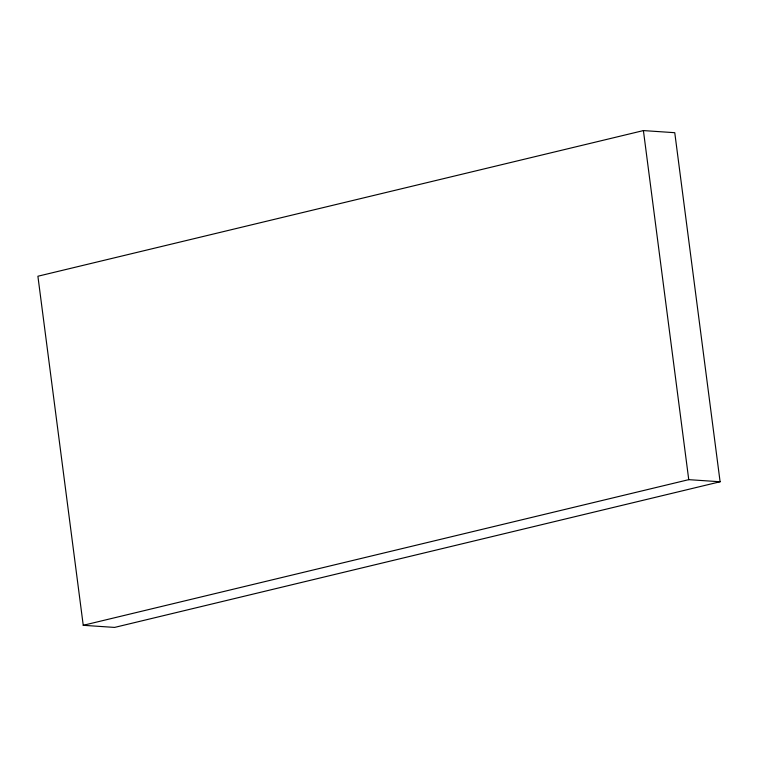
<?xml version="1.0" encoding="UTF-8"?>
<svg xmlns="http://www.w3.org/2000/svg" width="758" height="758" viewBox="0 0 758 758"><rect width="100%" height="100%" fill="white"/><g stroke="black" fill="none" stroke-linecap="round" stroke-linejoin="round"><path stroke-width="1.14" d="M643.409 130.584L37.9 276.234L83.238 625.303L114.591 627.416L720.1 481.766L674.762 132.697L643.409 130.584L688.747 479.653L720.1 481.766M83.238 625.303L688.747 479.653"/></g></svg>
